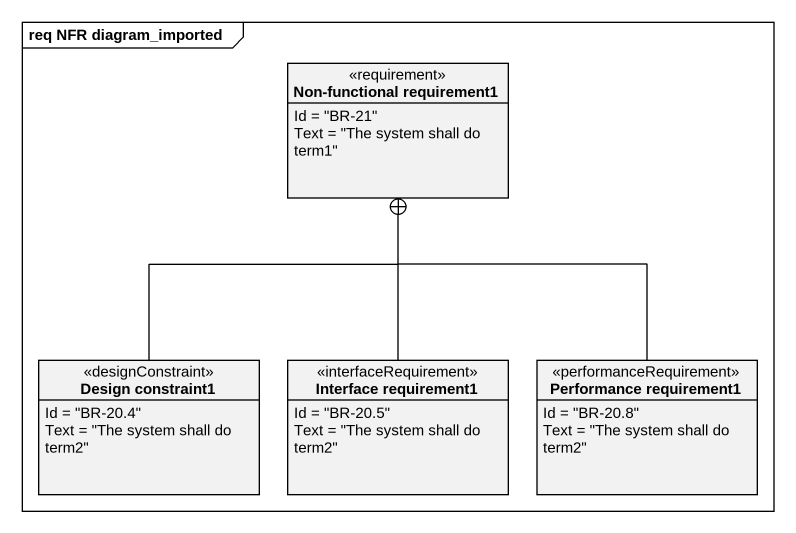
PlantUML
@startuml
mainframe req NFR diagram_imported
hide circle
hide empty members
class "Non-functional requirement1" as Non_functional_requirement1 <<requirement>> {
  Id = "BR-21"
  Text = "The system shall do term1"
}
class "Design constraint1" as Design_constraint1 <<designConstraint>> {
  Id = "BR-20.4"
  Text = "The system shall do term2"
}
class "Interface requirement1" as Interface_requirement1 <<interfaceRequirement>> {
  Id = "BR-20.5"
  Text = "The system shall do term2"
}
class "Performance requirement1" as Performance_requirement1 <<performanceRequirement>> {
  Id = "BR-20.8"
  Text = "The system shall do term2"
}
Design_constraint1 -up-+ Non_functional_requirement1
Interface_requirement1 -up-+ Non_functional_requirement1
Performance_requirement1 -up-+ Non_functional_requirement1
@enduml
